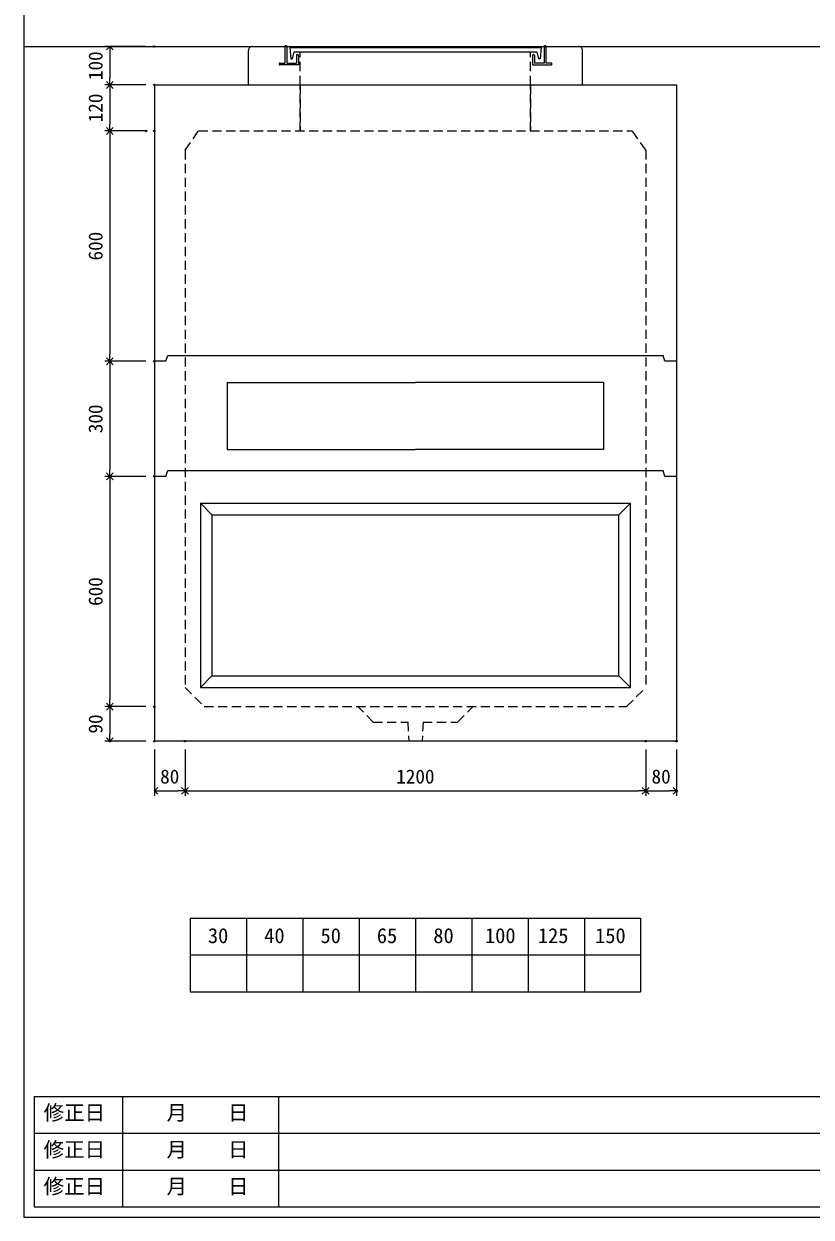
# Model space of a CAD drawing. Units: millimetres, scale not verified. Extents: x -6420 to 6420, y -3057 to 3057.
# Drawn here: x -1740 to 310, y -2643 to 466 of the extents above; entities that cross this region are included whole.
import ezdxf
from ezdxf.enums import TextEntityAlignment as Align

# ---------------------------------------------------------------- set-up
doc = ezdxf.new("R2010")
doc.units = ezdxf.units.MM
doc.header["$LTSCALE"] = 20
doc.header["$PDMODE"] = 32
doc.header["$PDSIZE"] = 4
doc.linetypes.add('DASHED1', pattern=[1.8, 1.2, -0.6])
doc.linetypes.add('USER2', pattern=[50.8, 31.75, -6.35, 6.35, -6.35])
doc.layers.add('0-1_Defpoints', color=7, linetype='Continuous')
for name, color, linetype, lineweight in [('0-2_waku', 7, 'Continuous', 18), ('0-3_gaikei', 7, 'Continuous', 18), ('0-4_kakure', 7, 'DASHED1', 5), ('0-5_sunpou', 7, 'Continuous', 5), ('0-8_uchigawa', 6, 'Continuous', 18), ('0-A_futa', 3, 'Continuous', 18), ('0-B_GL', 4, 'Continuous', 18), ('0-D_文字１', 7, 'Continuous', 18), ('1-2_uchigawa2', 6, 'USER2', 18)]:
    doc.layers.add(name, color=color, linetype=linetype, lineweight=lineweight)
doc.styles.add('ＭＳ ゴシック', font='')
doc.styles.get('ＭＳ ゴシック').set_extended_font_data('MS Gothic')

# ---------------------------------------------------------------- blocks, each defined once
blk = doc.blocks.new('_Open90')
at = {"layer": '0-5_sunpou'}
blk.add_line((0, 0), (-1, 0), dxfattribs=at)
blk.add_lwpolyline([(-0.5, 0.5), (0, 0), (-0.5, -0.5)], dxfattribs=at)
blk = doc.blocks.new('D72')
at = {"layer": '0-1_Defpoints'}
for p in [(1183.24, 1856.83), (1067.22, 1256.83), (1183.24, 1256.83)]:
    blk.add_point(p, dxfattribs=at)
at = {"layer": '0-5_sunpou'}
for p, q in [((1161.24, 1856.83), (1054.22, 1856.83)), ((1067.22, 1838.83), (1067.22, 1274.83)), ((1161.24, 1256.83), (1054.22, 1256.83))]:
    blk.add_line(p, q, dxfattribs=at)
at = {"layer": '0-5_sunpou', "xscale": 18, "yscale": 18}
for p, rotation in [((1067.22, 1856.83), 90), ((1067.22, 1256.83), 270)]:
    blk.add_blockref('_Open90', p, dxfattribs=dict(at, rotation=rotation))
at = {"layer": '0-5_sunpou', "style": 'ＭＳ ゴシック'}
blk.add_text('600', height=36.66, rotation=90, dxfattribs=at).set_placement((1059.22, 1519.33), align=Align.BOTTOM_LEFT)
blk = doc.blocks.new('D73')
at = {"layer": '0-1_Defpoints'}
for p in [(1183.24, 1256.83), (1067.22, 1166.83), (1183.24, 1166.83)]:
    blk.add_point(p, dxfattribs=at)
at = {"layer": '0-5_sunpou'}
for p, q in [((1161.24, 1256.83), (1054.22, 1256.83)), ((1067.22, 1238.83), (1067.22, 1184.83)), ((1161.24, 1166.83), (1054.22, 1166.83))]:
    blk.add_line(p, q, dxfattribs=at)
at = {"layer": '0-5_sunpou', "xscale": 18, "yscale": 18}
for p, rotation in [((1067.22, 1256.83), 90), ((1067.22, 1166.83), 270)]:
    blk.add_blockref('_Open90', p, dxfattribs=dict(at, rotation=rotation))
at = {"layer": '0-5_sunpou', "style": 'ＭＳ ゴシック'}
blk.add_text('90', height=36.66, rotation=90, dxfattribs=at).set_placement((1059.22, 1186.83), align=Align.BOTTOM_LEFT)
blk = doc.blocks.new('D74')
at = {"layer": '0-1_Defpoints'}
for p in [(1183.24, 1166.83), (1263.24, 1166.83), (1263.24, 1037.51)]:
    blk.add_point(p, dxfattribs=at)
at = {"layer": '0-5_sunpou'}
for p, q in [((1183.24, 1144.83), (1183.24, 1024.51)), ((1263.24, 1144.83), (1263.24, 1024.51)), ((1201.24, 1037.51), (1245.24, 1037.51))]:
    blk.add_line(p, q, dxfattribs=at)
at = {"layer": '0-5_sunpou', "xscale": 18, "yscale": 18, "rotation": 180}
blk.add_blockref('_Open90', (1183.24, 1037.51), dxfattribs=at)
at = {"layer": '0-5_sunpou', "xscale": 18, "yscale": 18}
blk.add_blockref('_Open90', (1263.24, 1037.51), dxfattribs=at)
at = {"layer": '0-5_sunpou', "style": 'ＭＳ ゴシック'}
blk.add_text('80', height=36.66, dxfattribs=at).set_placement((1198.24, 1045.51), align=Align.BOTTOM_LEFT)
blk = doc.blocks.new('D75')
at = {"layer": '0-1_Defpoints'}
for p in [(1263.24, 1166.83), (2463.24, 1166.83), (2463.24, 1037.51)]:
    blk.add_point(p, dxfattribs=at)
at = {"layer": '0-5_sunpou'}
for p, q in [((1263.24, 1144.83), (1263.24, 1024.51)), ((2463.24, 1144.83), (2463.24, 1024.51)), ((1281.24, 1037.51), (2445.24, 1037.51))]:
    blk.add_line(p, q, dxfattribs=at)
at = {"layer": '0-5_sunpou', "xscale": 18, "yscale": 18, "rotation": 180}
blk.add_blockref('_Open90', (1263.24, 1037.51), dxfattribs=at)
at = {"layer": '0-5_sunpou', "xscale": 18, "yscale": 18}
blk.add_blockref('_Open90', (2463.24, 1037.51), dxfattribs=at)
at = {"layer": '0-5_sunpou', "style": 'ＭＳ ゴシック'}
blk.add_text('1200', height=36.66, dxfattribs=at).set_placement((1813.24, 1045.51), align=Align.BOTTOM_LEFT)
blk = doc.blocks.new('D76')
at = {"layer": '0-1_Defpoints'}
for p in [(1182.41, 2976.83), (1067.22, 2876.83), (1183.24, 2876.83)]:
    blk.add_point(p, dxfattribs=at)
at = {"layer": '0-5_sunpou'}
for p, q in [((1160.41, 2976.83), (1054.22, 2976.83)), ((1067.22, 2958.83), (1067.22, 2894.83)), ((1161.24, 2876.83), (1054.22, 2876.83))]:
    blk.add_line(p, q, dxfattribs=at)
at = {"layer": '0-5_sunpou', "xscale": 18, "yscale": 18}
for p, rotation in [((1067.22, 2976.83), 90), ((1067.22, 2876.83), 270)]:
    blk.add_blockref('_Open90', p, dxfattribs=dict(at, rotation=rotation))
at = {"layer": '0-5_sunpou', "style": 'ＭＳ ゴシック'}
blk.add_text('100', height=36.66, rotation=90, dxfattribs=at).set_placement((1059.22, 2889.33), align=Align.BOTTOM_LEFT)
blk = doc.blocks.new('D77')
at = {"layer": '0-1_Defpoints'}
for p in [(1183.24, 2876.83), (1067.22, 2756.83), (1183.24, 2756.83)]:
    blk.add_point(p, dxfattribs=at)
at = {"layer": '0-5_sunpou'}
for p, q in [((1161.24, 2876.83), (1054.22, 2876.83)), ((1067.22, 2858.83), (1067.22, 2774.83)), ((1161.24, 2756.83), (1054.22, 2756.83))]:
    blk.add_line(p, q, dxfattribs=at)
at = {"layer": '0-5_sunpou', "xscale": 18, "yscale": 18}
for p, rotation in [((1067.22, 2876.83), 90), ((1067.22, 2756.83), 270)]:
    blk.add_blockref('_Open90', p, dxfattribs=dict(at, rotation=rotation))
at = {"layer": '0-5_sunpou', "style": 'ＭＳ ゴシック'}
blk.add_text('120', height=36.66, rotation=90, dxfattribs=at).set_placement((1059.22, 2779.33), align=Align.BOTTOM_LEFT)
blk = doc.blocks.new('D78')
at = {"layer": '0-1_Defpoints'}
for p in [(1161.24, 2756.83), (1067.22, 2156.83), (1183.24, 2156.83)]:
    blk.add_point(p, dxfattribs=at)
at = {"layer": '0-5_sunpou'}
for p, q in [((1139.24, 2756.83), (1054.22, 2756.83)), ((1067.22, 2738.83), (1067.22, 2174.83)), ((1161.24, 2156.83), (1054.22, 2156.83))]:
    blk.add_line(p, q, dxfattribs=at)
at = {"layer": '0-5_sunpou', "xscale": 18, "yscale": 18}
for p, rotation in [((1067.22, 2756.83), 90), ((1067.22, 2156.83), 270)]:
    blk.add_blockref('_Open90', p, dxfattribs=dict(at, rotation=rotation))
at = {"layer": '0-5_sunpou', "style": 'ＭＳ ゴシック'}
blk.add_text('600', height=36.66, rotation=90, dxfattribs=at).set_placement((1059.22, 2419.33), align=Align.BOTTOM_LEFT)
blk = doc.blocks.new('D79')
at = {"layer": '0-1_Defpoints'}
for p in [(1183.24, 2156.83), (1067.22, 1856.83), (1183.24, 1856.83)]:
    blk.add_point(p, dxfattribs=at)
at = {"layer": '0-5_sunpou'}
for p, q in [((1161.24, 2156.83), (1054.22, 2156.83)), ((1067.22, 2138.83), (1067.22, 1874.83)), ((1161.24, 1856.83), (1054.22, 1856.83))]:
    blk.add_line(p, q, dxfattribs=at)
at = {"layer": '0-5_sunpou', "xscale": 18, "yscale": 18}
for p, rotation in [((1067.22, 2156.83), 90), ((1067.22, 1856.83), 270)]:
    blk.add_blockref('_Open90', p, dxfattribs=dict(at, rotation=rotation))
at = {"layer": '0-5_sunpou', "style": 'ＭＳ ゴシック'}
blk.add_text('300', height=36.66, rotation=90, dxfattribs=at).set_placement((1059.22, 1969.33), align=Align.BOTTOM_LEFT)

msp = doc.modelspace()

# ---------------------------------------------------------------- linework, layer by layer
at = {"layer": '0-2_waku'}
for p, q in [((-1740.36, 3056.72), (-1740.36, -2643.28)), ((-1307.03, -1864.28), (-1307.03, -2056.28)), ((-1307.03, -1864.28), (-1307.03, -2056.28)), ((-1307.03, -1864.28), (-1307.03, -2056.28)), ((-1307.03, -1864.28), (-1307.03, -2056.28)), ((-1307.03, -1864.28), (-133.69, -1864.28)), ((-1160.36, -1864.28), (-1160.36, -2056.28)), ((-1013.69, -1864.28), (-1013.69, -2056.28)), ((-1013.69, -1864.28), (-1013.69, -2056.28)), ((-867.03, -1864.28), (-867.03, -2056.28)), ((-720.36, -1864.28), (-720.36, -2056.28)), ((-573.69, -1864.28), (-573.69, -2056.28)), ((-427.03, -1864.28), (-427.03, -2056.28)), ((-280.36, -1864.28), (-280.36, -2056.28)), ((-133.69, -1864.28), (-133.69, -2056.28)), ((-1307.03, -1960.28), (-133.69, -1960.28)), ((-1307.03, -2056.28), (-133.69, -2056.28)), ((-1307.03, -2056.28), (-133.69, -2056.28)), ((-1713.69, -2328.61), (-1713.69, -2616.61)), ((-1713.69, -2328.61), (-1713.69, -2616.61)), ((-1713.69, -2328.61), (-1713.69, -2616.61)), ((-1713.69, -2328.61), (990.31, -2328.61)), ((-1483.69, -2328.61), (-1483.69, -2616.61)), ((-1077.03, -2328.61), (-1077.03, -2616.61)), ((-1077.03, -2328.61), (-1077.03, -2616.61)), ((-1713.69, -2424.61), (990.31, -2424.61)), ((-1713.69, -2520.61), (606.31, -2520.61)), ((-1713.69, -2616.61), (990.31, -2616.61)), ((-1740.36, -2643.28), (6419.64, -2643.28))]:
    msp.add_line(p, q, dxfattribs=at)
at = {"layer": '0-3_gaikei'}
for p, q in [((-1145.35, 406.72), (-1060.35, 406.72)), ((-380.35, 406.72), (-295.35, 406.72)), ((-1155.35, 306.72), (-1155.35, 396.72)), ((-285.35, 306.72), (-285.35, 396.72)), ((-1400.36, 306.72), (-1400.36, -1403.28)), ((-1400.36, 306.72), (-40.36, 306.72)), ((-40.36, 306.72), (-40.36, -1403.28)), ((-1370.36, -413.28), (-1365.36, -398.28)), ((-1365.36, -398.28), (-75.36, -398.28)), ((-70.36, -413.28), (-75.36, -398.28)), ((-1370.36, -413.28), (-1400.36, -413.28)), ((-40.36, -413.28), (-70.36, -413.28)), ((-1370.36, -713.28), (-1400.36, -713.28)), ((-1370.36, -713.28), (-1365.36, -698.28)), ((-1365.36, -698.28), (-75.36, -698.28)), ((-70.36, -713.28), (-75.36, -698.28)), ((-40.36, -713.28), (-70.36, -713.28)), ((-40.36, -1403.28), (-1400.36, -1403.28))]:
    msp.add_line(p, q, dxfattribs=at)
for centre, radius, start, end in [((-1145.93, 397.3), 9.44, 86.47383, 183.52617), ((-295.02, 397.05), 9.68, 358.04251, 91.95749)]:
    msp.add_arc(centre, radius, start, end, dxfattribs=at)
at = {"layer": '0-4_kakure'}
for p, q in [((-1020.35, 306.72), (-1020.35, 393.22)), ((-420.35, 306.72), (-420.35, 393.22)), ((-1020.36, 306.72), (-1020.36, 186.72)), ((-1020.36, 186.72), (-1020.36, 306.72)), ((-420.36, 306.72), (-420.36, 186.72)), ((-420.36, 186.72), (-420.36, 306.72)), ((-1320.36, 136.72), (-1285.36, 186.72)), ((-1285.36, 186.72), (-155.36, 186.72)), ((-120.36, 136.72), (-155.36, 186.72)), ((-1320.36, 136.72), (-1320.36, -1263.28)), ((-120.36, 136.72), (-120.36, -1263.28)), ((-1320.36, -1263.28), (-1270.36, -1313.28)), ((-170.36, -1313.28), (-120.36, -1263.28)), ((-1270.36, -1313.28), (-170.36, -1313.28)), ((-830.36, -1353.28), (-870.36, -1313.28)), ((-830.36, -1353.28), (-740.36, -1353.28)), ((-740.36, -1353.28), (-737.86, -1403.28)), ((-700.36, -1353.28), (-702.86, -1403.28))]:
    msp.add_line(p, q, dxfattribs=at)
msp.add_lwpolyline([(-700.36, -1353.28), (-610.36, -1353.28), (-570.36, -1313.28)], dxfattribs=at)
at = {"layer": '0-8_uchigawa'}
for p, q in [((-1280.36, -783.28), (-160.36, -783.28)), ((-1280.36, -783.28), (-1280.36, -1263.28)), ((-1280.36, -783.28), (-1250.36, -813.28)), ((-160.36, -783.28), (-190.36, -813.28)), ((-160.36, -1263.28), (-160.36, -783.28)), ((-1250.36, -813.28), (-190.36, -813.28)), ((-1250.36, -813.28), (-1250.36, -1233.28)), ((-190.36, -1233.28), (-190.36, -813.28)), ((-1280.36, -1263.28), (-1250.36, -1233.28)), ((-1250.36, -1233.28), (-190.36, -1233.28)), ((-160.36, -1263.28), (-190.36, -1233.28)), ((-1280.36, -1263.28), (-160.36, -1263.28))]:
    msp.add_line(p, q, dxfattribs=at)
at = {"layer": '0-A_futa'}
for p, q in [((-1060.35, 406.72), (-1060.35, 363.72)), ((-1058.35, 408.72), (-1055.35, 408.72)), ((-1055.35, 408.72), (-1055.35, 363.72)), ((-1047.54, 404.22), (-393.21, 404.22)), ((-1047.54, 404.22), (-1045.05, 374.22)), ((-393.21, 404.22), (-395.46, 374.22)), ((-385.35, 408.72), (-382.35, 408.72)), ((-380.35, 406.72), (-380.35, 363.72)), ((-1045.05, 374.22), (-1041.34, 374.22)), ((-1037.02, 393.22), (-1041.34, 374.22)), ((-1037.02, 393.22), (-403.68, 393.22)), ((-1030.35, 383.72), (-1030.35, 363.72)), ((-1028.35, 385.72), (-1027.35, 385.72)), ((-1025.35, 383.72), (-1025.35, 358.72)), ((-415.35, 383.72), (-415.35, 358.72)), ((-412.35, 385.72), (-413.35, 385.72)), ((-410.35, 383.72), (-410.35, 363.72)), ((-403.68, 393.22), (-399.36, 374.22)), ((-395.46, 374.22), (-399.36, 374.22)), ((-1075.35, 361.72), (-1075.35, 360.72)), ((-1073.35, 363.72), (-1060.35, 363.72)), ((-1025.35, 358.72), (-1073.35, 358.72)), ((-1055.35, 363.72), (-1030.35, 363.72)), ((-415.35, 358.72), (-367.35, 358.72)), ((-367.35, 363.72), (-380.35, 363.72)), ((-365.35, 361.72), (-365.35, 360.72))]:
    msp.add_line(p, q, dxfattribs=at)
msp.add_lwpolyline([(-385.35, 408.72), (-385.35, 363.72), (-410.35, 363.72)], dxfattribs=at)
for centre, start, end in [((-1058.35, 406.72), 90, 180), ((-382.35, 406.72), 0, 90), ((-1028.35, 383.72), 90, 180), ((-1027.35, 383.72), 0, 90), ((-413.35, 383.72), 90, 180), ((-412.35, 383.72), 0, 90), ((-1073.35, 361.72), 90, 180), ((-1073.35, 360.72), 180, 270), ((-367.35, 361.72), 0, 90), ((-367.35, 360.72), 270, 0)]:
    msp.add_arc(centre, 2, start, end, dxfattribs=at)
at = {"layer": '0-B_GL'}
msp.add_line((-1740.36, 406.72), (6419.64, 406.72), dxfattribs=at)
at = {"layer": '1-2_uchigawa2'}
for p, q in [((-1210.36, -468.28), (-720.36, -468.28)), ((-1210.36, -468.28), (-1210.36, -643.28)), ((-230.36, -468.28), (-720.36, -468.28)), ((-230.36, -468.28), (-230.36, -643.28)), ((-1210.36, -643.28), (-720.98, -643.28)), ((-230.36, -643.28), (-719.74, -643.28))]:
    msp.add_line(p, q, dxfattribs=at)

# ---------------------------------------------------------------- block references
at = {"layer": '0-5_sunpou'}
for name, p in [('D76', (-2583.6, -2570.11)), ('D77', (-2583.6, -2570.11)), ('D78', (-2583.6, -2570.11)), ('D79', (-2583.6, -2570.11)), ('D72', (-2583.6, -2570.11)), ('D73', (-2583.6, -2570.11)), ('D74', (-2583.6, -2570.11)), ('D75', (-2583.6, -2570.11)), ('D74', (-1303.6, -2570.11))]:
    msp.add_blockref(name, p, dxfattribs=at)

# ---------------------------------------------------------------- texts
at = {"layer": '0-D_文字１', "style": 'ＭＳ ゴシック'}
for s, p in [('30', (-1260.95, -1941.14)), ('40', (-1114.29, -1941.14)), ('50', (-967.62, -1941.14)), ('65', (-820.95, -1941.14)), ('80', (-673.74, -1941.14)), ('100', (-539.24, -1941.14)), ('125', (-401.39, -1941.14)), ('150', (-252.38, -1941.14)), ('修正日', (-1688.83, -2402.34)), ('\u3000\u3000月\u3000\u3000日', (-1475.29, -2402.34)), ('修正日', (-1688.83, -2498.34)), ('\u3000\u3000月\u3000\u3000日', (-1475.29, -2498.34)), ('修正日', (-1688.83, -2594.34)), ('\u3000\u3000月\u3000\u3000日', (-1475.29, -2594.34))]:
    msp.add_text(s, height=39.1, dxfattribs=at).set_placement(p, align=Align.BOTTOM_LEFT)

doc.saveas('drawing.dxf')
